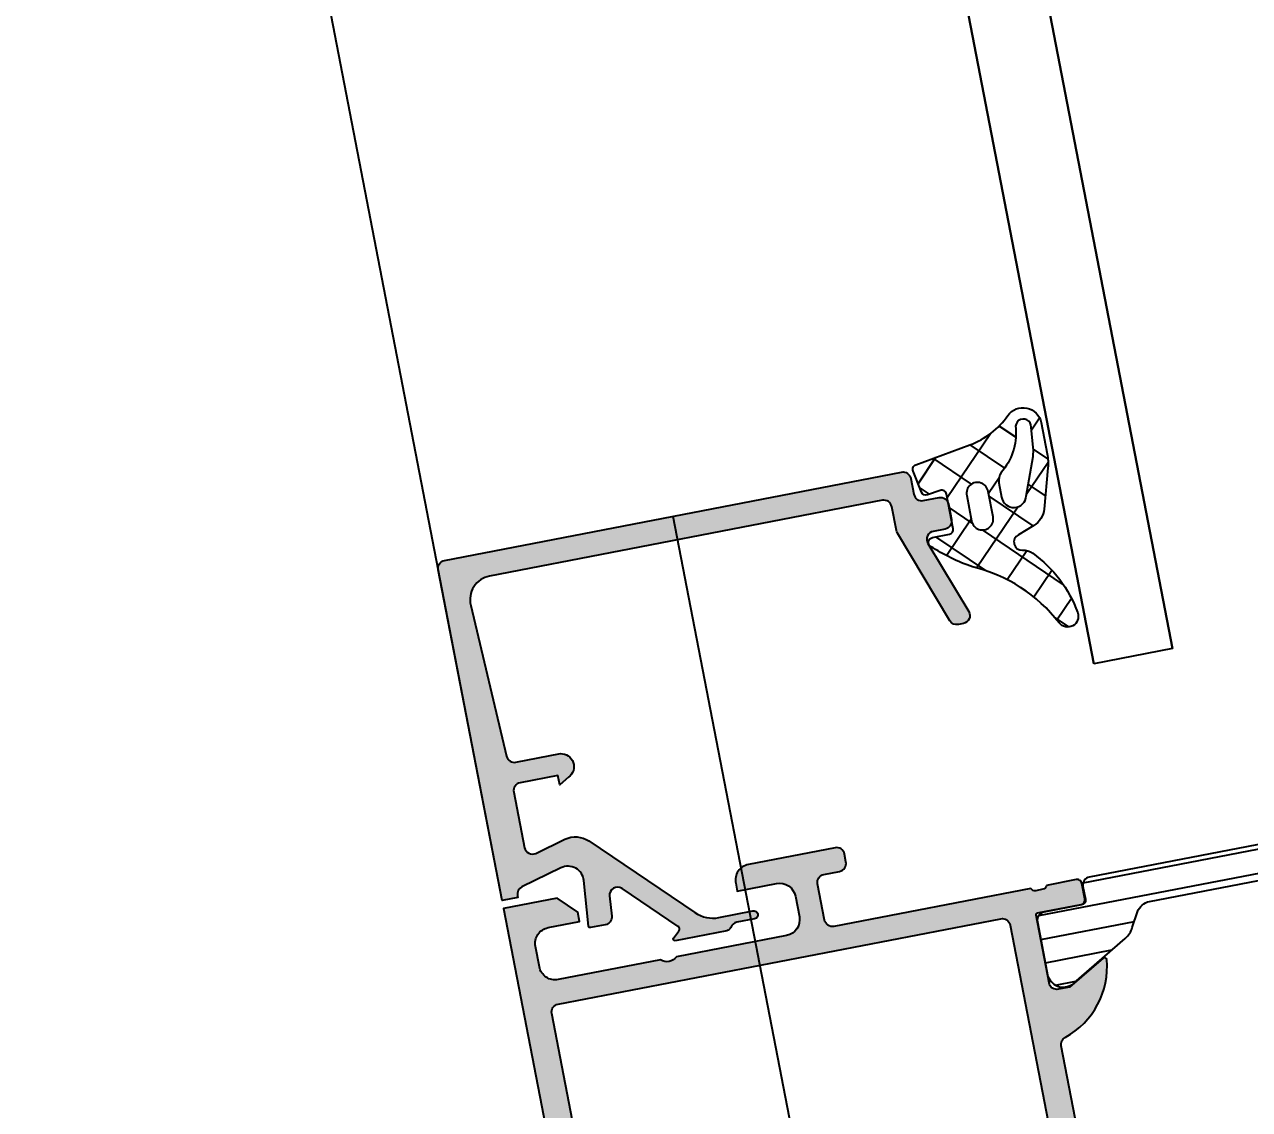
# Model space of a CAD drawing. Header units: centimetres. Extents: x 4942 to 11683, y -41622 to -36787.
# Drawn here: x 5812.68 to 5820.31, y -38556.64 to -38549.87 of the extents above; entities that cross this region are included whole.
import ezdxf

# ---------------------------------------------------------------- set-up
doc = ezdxf.new("R2010")
doc.units = ezdxf.units.CM
doc.header["$LTSCALE"] = 0.75
doc.header["$MEASUREMENT"] = 0
doc.linetypes.add('$0$HIDDEN2', pattern=[4.7624999999999975, 3.174999999999998, -1.587499999999999])
for name, color, linetype in [('0S-Profile Aluminium', 254, 'Continuous'), ('0S-Profile EPDM', 22, 'Continuous'), ('0S-Profile PVC-U', 254, 'Continuous'), ('0S-Shading Aluminium', 252, 'Continuous'), ('0S-Shading EPDM', 25, 'Continuous'), ('0S-Shading PVC-U', 253, 'Continuous'), ('V-0_Dimension_50', 1, 'Continuous'), ('V-0_Elevation_010', 61, 'Continuous'), ('V-3_Door', 21, 'Continuous'), ('V-3_Glazing', 121, 'Continuous'), ('V-4_Profile_Aluminium', 152, 'Continuous')]:
    doc.layers.add(name, color=color, linetype=linetype)
doc.styles.add('OFIS ZEMİN KAT OLCU$0$VIVA_50', font='arial.ttf', dxfattribs={"height": 12.5})
doc.dimstyles.new('OFIS ZEMİN KAT OLCU$0$VIVA_50', dxfattribs={"dimscale": 5, "dimtxt": 12.5, "dimasz": 1, "dimexe": 1, "dimexo": 1, "dimgap": 0.5, "dimtad": 1, "dimdec": 1, "dimzin": 11, "dimdsep": 46, "dimtxsty": 'OFIS ZEMİN KAT OLCU$0$VIVA_50', "dimblk": 'OFIS ZEMİN KAT OLCU$0$_OBLIQUE', "dimcen": 0, "dimdle": 1, "dimclrd": 256, "dimclre": 256, "dimclrt": 256, "dimadec": 1, "dimazin": 0, "dimtfac": 0.75, "dimtdec": 1, "dimtix": 1, "dimtmove": 2, "dimatfit": 2, "dimldrblk": 'OFIS ZEMİN KAT OLCU$0$_DOT', "dimfxl": 5, "dimfxlon": 1, "dimfrac": 1, "dimtolj": 1, "dimtzin": 0, "dimlwd": -1, "dimlwe": -1, "dimarcsym": 0})

# ---------------------------------------------------------------- blocks, each defined once
blk = doc.blocks.new('244363__EB43EF8C_9FB6_4CA4_AD01_467B5140A0F1___12C675C5_EDAE_4DD8_8C11_71297A29CFB6_')
at = {"layer": '0S-Shading PVC-U'}
h = blk.add_hatch(dxfattribs=at)
h.set_pattern_fill('ANSI31', color=256, scale=0.4680000000000001, angle=45, style=0)
h.set_pattern_definition([(90, (0, 0), (-1.485899999999999, 3e-16), [])])
edge = h.paths.add_edge_path()
edge.add_line((28.80000100000007, 35.38563499999998), (28.80000100000007, 22.11435900000001))
edge.add_ellipse((27.8000005913018, 22.11435979444488), major_axis=(-1.000000408698507, 0), ratio=1, start_angle=119.99988120079999, end_angle=179.9999544849755, ccw=False)
edge.add_line((28.29999899999996, 21.248333), (27.40625005332527, 20.7466541670835))
edge.add_arc((28.1103245869167, 19.42216216969424), 1.500000000000069, 117.9942546357565, 150.0000034006552)
edge.add_line((26.81128643672548, 20.17216209259297), (24.71451850190056, 16.54045299999998))
edge.add_arc((25.55577115089182, 15.99981807472284), 0.99999607092446, 147.2729839001569, 261.818391948105)
edge.add_line((25.41346050190055, 15.00999999999999), (28.89000199999998, 15.00999999999999))
edge.add_arc((28.89000463962509, 15.50999597743862), 0.4999959774455975, 269.99969751881, 360.0003024817733)
edge.add_line((29.39000061706371, 15.50999861706882), (29.3896686666667, 17.90999699999997))
edge.add_ellipse((29.68966866666665, 17.90999699999997), major_axis=(-0.3000000000000043, 0), ratio=1, start_angle=270, end_angle=360, ccw=False)
edge.add_line((29.68966866666665, 18.20999699999999), (30.5, 18.20999699999999))
edge.add_arc((30.50000267890914, 18.70999432109082), 0.4999973210980074, 269.9996930179803, 360.0003069823849)
edge.add_line((31, 18.70999700000314), (31.00000000000716, 38.78999699999282))
edge.add_arc((30.50000267890927, 38.78999967890204), 0.4999973211051342, 359.9996930176151, 450.0003069820324)
edge.add_line((30.5, 39.289997), (29.68966866666665, 39.289997))
edge.add_ellipse((29.68966866666665, 39.58999699999998), major_axis=(-0.2999999999999971, 0), ratio=1, start_angle=0, end_angle=90, ccw=False)
edge.add_line((29.3896686666667, 39.58999699999998), (29.39000061706371, 41.98999538293631))
edge.add_arc((28.8850046396251, 41.98499807535401), 0.5050207028551124, 0.5669654820294721, 90.56757044440216)
edge.add_line((28.88000199999999, 42.48999399999997), (25.41346050190055, 42.48999399999997))
edge.add_arc((25.55577115089193, 41.50017592527714), 0.9999960709244732, 98.18160805190149, 212.7270160998409)
edge.add_line((24.71451850190056, 40.95954099999999), (26.81128643672548, 37.32783190740703))
edge.add_arc((28.11032458691693, 38.0778318303058), 1.500000000000253, 209.9999965993422, 242.0057453642335)
edge.add_line((27.40625005332527, 36.75333983291647), (28.29999899999996, 36.25166099999999))
edge.add_ellipse((27.80000059130191, 35.38563420555514), major_axis=(-1.000000408698443, 0), ratio=1, start_angle=180.0000455150246, end_angle=240.0001187992049, ccw=False)
at = {"layer": '0S-Profile PVC-U', "color": 7}
for points in [[(28.88000199999999, 42.48999399999997), (25.41346050190055, 42.48999399999997)], [(29.3896686666667, 39.58999699999998), (29.39000061706371, 41.98999538293631)], [(24.71451850190056, 40.95954099999999), (26.81128643672548, 37.32783190740703)], [(30.5, 39.289997), (29.68966866666665, 39.289997)], [(31, 18.70999700000314), (31.00000000000716, 38.78999699999282)], [(27.40625005332527, 36.75333983291647), (28.29999899999996, 36.25166099999999)], [(28.80000100000007, 35.38563499999998), (28.80000100000007, 22.11435900000001)], [(28.29999899999996, 21.248333), (27.40625005332527, 20.7466541670835)], [(26.81128643672548, 20.17216209259297), (24.71451850190056, 16.54045299999998)], [(29.39000061706371, 15.50999861706882), (29.3896686666667, 17.90999699999997)], [(29.68966866666665, 18.20999699999999), (30.5, 18.20999699999999)], [(25.41346050190055, 15.00999999999999), (28.89000199999998, 15.00999999999999)]]:
    blk.add_lwpolyline(points, dxfattribs=at)
for centre, radius, start, end in [((25.55577115089193, 41.50017592527714), 0.9999960709244732, 98.18160805190149, 212.7270160998409), ((28.8850046396251, 41.98499807535401), 0.5050207028551124, 0.5669654820294721, 90.56757044440216), ((30.50000267890927, 38.78999967890204), 0.4999973211051342, 359.9996930176151, 90.0003069820327), ((28.11032458691693, 38.0778318303058), 1.500000000000253, 209.9999965993422, 242.0057453642335), ((28.1103245869167, 19.42216216969424), 1.500000000000069, 117.9942546357565, 150.0000034006552), ((30.50000267890914, 18.70999432109082), 0.4999973210980074, 269.9996930179803, 0.0003069823849455), ((25.55577115089182, 15.99981807472284), 0.99999607092446, 147.2729839001569, 261.818391948105), ((28.89000463962509, 15.50999597743862), 0.4999959774455975, 269.99969751881, 0.0003024817733149)]:
    blk.add_arc(centre, radius, start, end, dxfattribs=at)
at = {"layer": '0S-Profile PVC-U', "color": 7, "extrusion": (0, 0, -1)}
for centre, radius, start, end in [((-29.68966866666665, 39.58999699999998), 0.2999999999999971, 270, 0), ((-27.80000059130191, 35.38563420555514), 1.000000408698443, 119.9998812007951, 179.9999544849754), ((-27.8000005913018, 22.11435979444488), 1.000000408698507, 180.0000455150246, 240.0001187992), ((-29.68966866666665, 17.90999699999997), 0.3000000000000043, 0, 90)]:
    blk.add_arc(centre, radius, start, end, dxfattribs=at)
blk = doc.blocks.new('374840__2A60A326_656E_4FB6_B166_34A2FED83A46_')
at = {"layer": '0S-Shading Aluminium'}
h = blk.add_hatch(color=256, dxfattribs=at)
edge = h.paths.add_edge_path()
edge.add_arc((-28.5000880061416, 73.50008419147343), 1.499915810894306, 89.99678394228117, 180.0032160576674)
edge.add_line((-30.00000381469727, 73.5), (-30.00000381469727, 70.49999999999865))
edge.add_line((-30.00000381469727, 70.49999999998543), (-28.00000381469727, 70.49999999998543))
edge.add_arc((-28.00009833509103, 71.00009452040831), 0.5000945293356271, 270.0108291930736, 359.9891708069433)
edge.add_line((-27.50000381469727, 71), (-27.50000381469727, 71.49999999999983))
edge.add_line((-27.50000381469727, 71.49999999998546), (-28.50000381469726, 71.49999999998546))
edge.add_line((-28.50000381463906, 71.49999999998546), (-28.50000381463906, 72.49999999998546))
edge.add_ellipse((-27.50009831826901, 72.5000945035863), major_axis=(-0.9999055008761216, 0), ratio=1, start_angle=-90.00541516858192, end_angle=0.005415168572824314, ccw=False)
edge.add_line((-27.50000381469727, 73.5), (-23.50000381469727, 73.49999999999997))
edge.add_ellipse((-23.4998851986602, 72.50011861600795), major_axis=(-0.9998813910332024, 0), ratio=1, start_angle=179.9932029974838, end_angle=270.0067970025279, ccw=False)
edge.add_line((-22.50000381469726, 72.5), (-22.50000381469726, 71.49999999999976))
edge.add_line((-22.50000381469726, 71.49999999998546), (-23.50000381469727, 71.49999999998546))
edge.add_line((-23.50000381463906, 71.49999999998546), (-23.50000381463906, 70.99999999998543))
edge.add_arc((-22.99988909618696, 71.00011471846665), 0.5001147316285183, 180.0131427528586, 269.9868572472002)
edge.add_line((-23.00000381463906, 70.49999999998543), (-20.19998550409218, 70.49999999998543))
edge.add_arc((-20.19998550409218, 71), 0.5, 270, 450)
edge.add_line((-20.19998550409218, 71.49999999998546), (-20.50000381463906, 71.49999999998546))
edge.add_ellipse((-20.49988909618696, 72.00011471846665), major_axis=(-0.5001147316285043, 0), ratio=1, start_angle=0.013142752858584572, end_angle=89.98685724720019, ccw=False)
edge.add_line((-21.00000381463906, 72), (-21.00000381463906, 72.5))
edge.add_ellipse((-20.50015919544967, 72.50015538078152), major_axis=(-0.4998446433597519, 0), ratio=1, start_angle=-90.01781086143473, end_angle=0.017810861435577863, ccw=False)
edge.add_line((-20.50000381463906, 72.99999999998543), (-9.200046539248428, 72.99999999998543))
edge.add_ellipse((-9.1998170329025, 72.50022950634595), major_axis=(-0.4997705463485339, 0), ratio=1, start_angle=179.9736884341791, end_angle=270.02631156580645, ccw=False)
edge.add_line((-8.700046539248433, 72.5), (-8.700046539248433, 72.00000000000004))
edge.add_ellipse((-9.200066860124934, 72.00002032083285), major_axis=(-0.5000203212479964, 0), ratio=1, start_angle=90.00232850154163, end_angle=179.9976714983276, ccw=False)
edge.add_line((-9.20004653930664, 71.49999999998546), (-9.500064849853516, 71.49999999998546))
edge.add_arc((-9.500159256102053, 71.00015542619805), 0.4998445827146278, 89.98917847181808, 180.0178160687892)
edge.add_line((-10.00000381469726, 71), (-10.00000381469726, 66.49998474121092))
edge.add_arc((-9.500017972721253, 66.4999782123632), 0.499985841956354, 179.9992518277726, 270.001622443122)
edge.add_line((-9.500003814639056, 65.9999923705909), (-8.700046539248433, 65.9999923705909))
edge.add_arc((-8.700063035066705, 66.50000886665657), 0.5000164963218534, 270.0018902101815, 359.9972355189023)
edge.add_line((-8.200046539248433, 66.49998474119639), (-8.200046539248433, 68.49999999998569))
edge.add_ellipse((-7.700181521067861, 68.50013498176122), major_axis=(-0.4998650364626668, 0), ratio=1, start_angle=-90.01547194707348, end_angle=0.015471947058188107, ccw=False)
edge.add_line((-7.700046539306638, 68.99999999998546), (-7.200016021728513, 68.9999999999854))
edge.add_arc((-7.200036342546808, 69.50002032083285), 0.5000203212479964, 270.0023285015415, 359.9976714983276)
edge.add_line((-6.700016021670308, 69.5), (-6.700016021670308, 72.5000000000012))
edge.add_ellipse((-6.200151003489736, 72.50013498176122), major_axis=(-0.4998650364626668, 0), ratio=1, start_angle=-90.01547194707348, end_angle=0.015471947058188107, ccw=False)
edge.add_line((-6.200016021728513, 72.99999999998543), (-4.5, 72.99999999998543))
edge.add_ellipse((-4.499903658404946, 71.5000963415805), major_axis=(-1.499903661499429, 0), ratio=1, start_angle=179.9963197858451, end_angle=270.00368021420815, ccw=False)
edge.add_line((-3, 71.49999999998546), (-3, 45.49999237058941))
edge.add_ellipse((-3.500026680005248, 45.50001905062528), major_axis=(-0.5000266807421027, 0), ratio=1, start_angle=90.00305714314311, end_angle=179.9969428567592, ccw=False)
edge.add_line((-3.499999999941791, 44.99999237060547), (-7.700046539248426, 44.99999237060547))
edge.add_ellipse((-7.700004539743531, 45.50003437008125), major_axis=(-0.5000420012497317, 0), ratio=1, start_angle=0.004812382311115471, end_angle=89.99518761767712, ccw=False)
edge.add_line((-8.200046539248433, 45.49999237060545), (-8.200046539248433, 47.4999923706054))
edge.add_arc((-8.700026011618318, 47.50001289826468), 0.4999794727538296, 359.9976476060077, 450.0023523940007)
edge.add_line((-8.700046539248433, 47.99999237060545), (-9.500003814639056, 47.99999237060545))
edge.add_arc((-9.500014134799132, 47.50000269072189), 0.4999896799959882, 89.99881737803851, 180.0011826222799)
edge.add_line((-10.00000381469726, 47.49999237060547), (-10.00000381469726, 43.70000457763678))
edge.add_arc((-9.500014134799132, 43.6999942575203), 0.4999896799959597, 179.9988173777201, 270.0011826219745)
edge.add_line((-9.500003814639056, 43.20000457762215), (-2.50017547683092, 43.20000457762217))
edge.add_ellipse((-2.500162593263667, 42.69996405481651), major_axis=(-0.5000405229746067, 0), ratio=1, start_angle=179.9993980356912, end_angle=270.00147623555347, ccw=False)
edge.add_line((-2.000122070254291, 42.69995880126953), (-2.000122070254291, 42.49995422362956))
edge.add_ellipse((-2.078958516824059, 42.23243363162327), major_axis=(-0.2788950563274276, 0), ratio=1, start_angle=178.8354106259029, end_angle=253.5801235805058, ccw=False)
edge.add_line((-1.800121070293243, 42.22676522363324), (-1.800121070293243, 41.77317122363326))
edge.add_ellipse((-2.078989165951495, 41.76751056416832), major_axis=(-0.2789255417371721, 0), ratio=1, start_angle=106.42459455536061, end_angle=181.1628700728925, ccw=False)
edge.add_line((-2.000122070254291, 41.49996722364448), (-2.000122070254291, 39.61995622363602))
edge.add_arc((-1.700122070324139, 39.61995622362883), 0.3000000000000398, 180, 270)
edge.add_line((-1.700122070324139, 39.31995622362592), (-0.720147751281275, 39.31995622362592))
edge.add_arc((-0.7201477512135172, 39.61995622362883), 0.3000000000000539, 270.0000000000216, 360)
edge.add_line((-0.4201477512833664, 39.61995622362883), (-0.4201477512833664, 42.37995422362879))
edge.add_ellipse((-0.3001477512298152, 42.37995422362291), major_axis=(-0.1200000000000045, 0), ratio=1, start_angle=270, end_angle=360, ccw=False)
edge.add_line((-0.3001477512298152, 42.49995422363281), (3.999877929727404, 42.49995422363281))
edge.add_ellipse((3.9998779296875, 41.99995422361824), major_axis=(-0.4999999999999858, 0), ratio=1, start_angle=180, end_angle=270, ccw=False)
edge.add_line((4.499877929745704, 41.99995422361824), (4.499877929745704, 41.29995422361822))
edge.add_line((4.499877929745704, 41.29995422363569), (3.118382472123356, 38.9071339006082))
edge.add_arc((3.237997714371886, 38.83807400826481), 0.1381197846483009, 149.9999999999789, 275.6225775508069)
edge.add_arc((2.76165468856925, 43.67656308547885), 4.999999999999697, 275.6225775507939, 342.2520008957135)
edge.add_ellipse((7.999890139384661, 41.99999237059088), major_axis=(-0.5000000000002568, 0), ratio=1, start_angle=270, end_angle=342.2520008957156, ccw=False)
edge.add_line((7.999890139384661, 42.49999237060547), (21.00000000007049, 42.49999237060543))
edge.add_ellipse((21, 41.99999237059088), major_axis=(-0.5000000000000429, 0), ratio=1, start_angle=197.7484163560753, end_angle=270, ccw=False)
edge.add_arc((26.23822324117647, 43.6766012324515), 5.000000000000093, 197.7484163560709, 264.3774224492065)
edge.add_arc((25.76188021537382, 38.83811215523747), 0.1381197846482968, 264.3774224491931, 390.0000000000109)
edge.add_line((25.88149545766646, 38.90717204757675), (24.50000000004411, 41.29999237060429))
edge.add_line((24.5, 41.29999237060838), (24.5, 41.99999237060839))
edge.add_ellipse((25.00000000005821, 41.99999237059088), major_axis=(-0.4999999999999575, 0), ratio=1, start_angle=270, end_angle=360, ccw=False)
edge.add_line((25.00000000005821, 42.49999237060547), (29.30002568101542, 42.49999237060547))
edge.add_ellipse((29.30002568097552, 42.37999237059557), major_axis=(-0.1199999999999974, 0), ratio=1, start_angle=180, end_angle=270, ccw=False)
edge.add_line((29.42002568097087, 42.37999237059557), (29.42002568097087, 39.61999437059559))
edge.add_arc((29.72002568095923, 39.61999437060149), 0.3000000000000043, 180, 270)
edge.add_line((29.72002568095923, 39.31999437059858), (30.70000000000197, 39.31999437059858))
edge.add_arc((30.70000000001164, 39.61999437060149), 0.3000000000000256, 270, 360)
edge.add_line((31, 39.61999437060149), (31, 41.50000537060995))
edge.add_ellipse((31.07886709569721, 41.76754871114098), major_axis=(-0.2789255417371395, 0), ratio=1, start_angle=-1.1628700728862214, end_angle=73.57540544463768, ccw=False)
edge.add_line((30.79999900003895, 41.77320937061447), (30.79999900003895, 42.22680337061451))
edge.add_ellipse((31.07883644656977, 42.23247177859593), major_axis=(-0.2788950563274215, 0), ratio=1, start_angle=-73.58012358050559, end_angle=1.1645893741140867, ccw=False)
edge.add_line((31, 42.49999237060547), (31.00000000000012, 54.99987199467772))
edge.add_ellipse((31.50009452039376, 54.99996651474793), major_axis=(-0.5000945293354376, 0), ratio=1, start_angle=-89.98917080692638, end_angle=0.010829155564124449, ccw=False)
edge.add_line((31.50000000005821, 55.50006103515625), (33.79992675787071, 55.50006103515625))
edge.add_ellipse((33.79990469885524, 55.00000845630711), major_axis=(-0.5000525793219845, 0), ratio=1, start_angle=180.0060244572297, end_angle=269.9974724929196, ccw=False)
edge.add_line((34.29995727539064, 55.00006103514171), (34.2999267578125, 54.00006103514153))
edge.add_arc((34.79997549363178, 54.00010977093189), 0.5000487381489171, 180.0055841639549, 269.9944158359996)
edge.add_line((34.79992675787071, 53.50006103515625), (35.29992675787071, 53.50006103515622))
edge.add_arc((35.29994982125936, 54.00003797178214), 0.4999769371496507, 269.9973570091566, 360.0026429908802)
edge.add_line((35.79992675787071, 54.00006103514168), (35.79992675787071, 59.49999999998514))
edge.add_arc((34.80019352858653, 59.50026675630944), 0.9997332648648748, 359.984711911533, 450.0117909248721)
edge.add_line((34.79998779296875, 60.49999999998543), (34.29998779296875, 60.49999999998542))
edge.add_line((34.29998779302696, 60.49999999998543), (34.29998779302696, 57.99999999998543))
edge.add_ellipse((33.29982551996363, 58.00016227301965), major_axis=(-1.000162286174915, 0), ratio=1, start_angle=90.00929605006809, end_angle=179.9907039499392, ccw=False)
edge.add_line((33.29998779302696, 57), (32.00000000005821, 57))
edge.add_ellipse((32.00016227306332, 58.00016227301965), major_axis=(-1.000162286174892, 0), ratio=1, start_angle=0.009296050061095684, end_angle=89.99070394993191, ccw=False)
edge.add_line((31, 57.99999999998543), (31, 64.99999999998536))
edge.add_ellipse((31.52503388223704, 65.49999999998543), major_axis=(-0.7250245357607563, 0), ratio=1, start_angle=-43.600972369890485, end_angle=43.600972369890826, ccw=False)
edge.add_line((31, 66), (31, 72.5))
edge.add_ellipse((31.99988138402114, 72.50011861600795), major_axis=(-0.9998813910332452, 0), ratio=1, start_angle=-90.00679700252778, end_angle=0.006797002516407247, ccw=False)
edge.add_line((32, 73.5), (33.29998779296875, 73.49999999999997))
edge.add_ellipse((33.30010640906403, 72.50011861600795), major_axis=(-0.9998813910332168, 0), ratio=1, start_angle=179.9932029974838, end_angle=270.0067970025279, ccw=False)
edge.add_line((34.29998779302696, 72.5), (34.29998779302696, 70.4999999999998))
edge.add_line((34.29998779302696, 70.49999999998543), (34.90002441412071, 70.49999999998543))
edge.add_line((34.90002441412071, 70.49999999998543), (36.00000000005821, 71.60009765623546))
edge.add_line((36, 71.60009765623546), (36.00006103515625, 74.99999999998546))
edge.add_line((36.00006103521446, 75), (-28.50000381463905, 75))
edge = h.paths.add_edge_path()
edge.add_ellipse((-0.9001593958237208, 72.8000922571373), major_axis=(-0.4998650364626668, 0), ratio=1, start_angle=-90.01547194707348, end_angle=0.015471947058188107, ccw=False)
edge.add_line((-0.9000244140625, 73.29995727539062), (29.00003051757813, 73.29995727539062))
edge.add_ellipse((29.00016549933936, 72.8000922571373), major_axis=(-0.4998650364626525, 0), ratio=1, start_angle=179.984528052942, end_angle=270.01547194707405, ccw=False)
edge.add_line((29.50003051763633, 72.79995727537606), (29.50003051763633, 44.70006561277894))
edge.add_ellipse((28.99997696350329, 44.70011916974907), major_axis=(-0.5000535570155967, 0), ratio=1, start_angle=89.99914283137042, end_angle=179.9938634818548, ccw=False)
edge.add_line((28.99996948242188, 44.2000656127784), (-0.9000244140625071, 44.20006561277842))
edge.add_ellipse((-0.8999096955521964, 44.70018033125961), major_axis=(-0.5001147316284971, 0), ratio=1, start_angle=0.013142752803219082, end_angle=89.98685724720019, ccw=False)
edge.add_line((-1.400024414004291, 44.70006561279297), (-1.400024414004291, 72.7999572753907))
at = {"layer": 'V-4_Profile_Aluminium'}
for points in [[(34.29998779302696, 72.5), (34.29998779302696, 70.49999999998543), (34.90002441412071, 70.49999999998543), (36, 71.60009765623546), (36.00006103521446, 75), (-28.50000381463906, 75)], [(-0.9000244140625, 73.29995727539062), (29.00003051757813, 73.29995727539062)], [(32, 73.5), (33.29998779302696, 73.5)], [(29.50003051763633, 72.79995727537606), (29.50003051763633, 44.70006561279297)], [(31, 66), (31, 72.5)], [(31, 57.99999999998543), (31, 65)], [(34.79998779296875, 60.49999999998543), (34.29998779302696, 60.49999999998543), (34.29998779302696, 57.99999999998543)], [(35.79992675787071, 54.00006103514168), (35.79992675787071, 59.5)], [(33.29998779302696, 57), (32, 57)], [(31, 42.49999237060547), (31, 54.99987199467432)], [(31.50000000005821, 55.50006103515625), (33.7999267578125, 55.50006103515625)], [(34.29995727539064, 55.00006103514171), (34.29992675787071, 54.00006103514168)], [(34.79992675787071, 53.50006103515625), (35.2999267578125, 53.50006103515625)], [(28.99996948242188, 44.2000656127784), (-0.9000244140625, 44.2000656127784)], [(7.999890139384661, 42.49999237060547), (21, 42.49999237060547)], [(25.88149545766646, 38.90717204757675), (24.5, 41.29999237060838), (24.5, 41.99999237059088)], [(25.00000000005821, 42.49999237060547), (29.30002568097552, 42.49999237060547)], [(29.42002568097087, 42.37999237059557), (29.42002568097087, 39.61999437060149)], [(30.79999900003895, 41.77320937061447), (30.79999900003895, 42.22680337060592)], [(31, 39.61999437060149), (31, 41.50000537061713)], [(29.72002568095923, 39.31999437059858), (30.70000000001164, 39.31999437059858)]]:
    blk.add_lwpolyline(points, dxfattribs=at)
at = {"layer": 'V-4_Profile_Aluminium', "extrusion": (0, 0, -1)}
for centre, radius, start, end in [((-29.00016549933936, 72.8000922571373), 0.4998650364626525, 89.9845280538668, 180.015471947217), ((-31.99988138402114, 72.50011861600795), 0.9998813910332452, 359.9932029976793, 90.00679700106998), ((-33.30010640906403, 72.50011861600795), 0.9998813910332168, 89.99320299893002, 180.0067970023206), ((-31.52503388223704, 65.49999999998543), 0.7250245357607563, 316.3990276305884, 43.60097236941157), ((-32.00016227306332, 58.00016227301965), 1.000162286174892, 270.0092960485842, 359.9907039494981), ((-33.29982551996363, 58.00016227301965), 1.000162286174915, 180.0092960505019, 269.9907039514158), ((-31.50009452039376, 54.99996651474793), 0.5000945293354376, 359.9891708442294, 89.9891708067101), ((-33.79990469885524, 55.00000845630711), 0.5000525793219845, 90.00252750783461, 179.9939755430223), ((-28.99997696350329, 44.70011916974907), 0.5000535570155967, 180.0061365179377, 270.000857167063), ((-21, 41.99999237059088), 0.5000000000000429, 90, 162.2515836446117), ((-25.00000000005821, 41.99999237059088), 0.4999999999999575, 0, 90), ((-29.30002568097552, 42.37999237059557), 0.1199999999999974, 90, 180), ((-31.07883644656977, 42.23247177859593), 0.2788950563274215, 358.8354106253988, 73.58012357972537), ((-31.07886709569721, 41.76754871114098), 0.2789255417371395, 286.4245945547354, 1.162870073060833)]:
    blk.add_arc(centre, radius, start, end, dxfattribs=at)
at = {"layer": 'V-4_Profile_Aluminium'}
for centre, radius, start, end in [((34.80019352858653, 59.50026675630944), 0.9997332648648748, 359.9847119111934, 90.01179092663243), ((34.79997549363178, 54.00010977093189), 0.5000487381489171, 180.0055841642386, 269.9944158367618), ((35.29994982125936, 54.00003797178214), 0.4999769371496507, 269.9973570076068, 0.0026429911424424), ((26.23822324117647, 43.6766012324515), 5.000000000000093, 197.7484163553883, 264.3774224485459), ((29.72002568095923, 39.61999437060149), 0.3000000000000043, 180, 270), ((30.70000000001164, 39.61999437060149), 0.3000000000000256, 270, 0), ((25.76188021537382, 38.83811215523747), 0.1381197846482968, 264.3774224485459, 29.99999999886245)]:
    blk.add_arc(centre, radius, start, end, dxfattribs=at)
blk.add_blockref('244363__EB43EF8C_9FB6_4CA4_AD01_467B5140A0F1___12C675C5_EDAE_4DD8_8C11_71297A29CFB6_', (5.82077e-11, 0), dxfattribs=at)
blk = doc.blocks.new('184070__5EF0B421_33A6_4E8C_BDAC_1A7BFA02D2A9_')
at = {"layer": '0S-Shading Aluminium'}
h = blk.add_hatch(color=256, dxfattribs=at)
edge = h.paths.add_edge_path()
edge.add_ellipse((21.49995149427559, -0.5000008220522432), major_axis=(-0.5000008220494963, 0), ratio=1, start_angle=180.0002205580085, end_angle=269.9996872349554, ccw=False)
edge.add_line((21.99995231628418, -0.49999889729952), (21.99995231628418, -29.49992370604708))
edge.add_ellipse((21.49994415271795, -29.49991554245935), major_axis=(-0.5000081636926815, 0), ratio=1, start_angle=90.0011540298459, end_angle=179.9990645367704, ccw=False)
edge.add_line((21.49995422363281, -29.99992370605469), (20.49995613098145, -29.99992370605472))
edge.add_arc((20.49995416798629, -30.49992174303043), 0.4999980369801687, 89.99977505317156, 180.0002249462687)
edge.add_line((19.99995613103965, -30.49992370605469), (19.99995613103965, -31.49991989136231))
edge.add_ellipse((19.49995195679366, -31.49991571714054), major_axis=(-0.50000417424488, 0), ratio=1, start_angle=90.00069689146738, end_angle=179.9995216756483, ccw=False)
edge.add_line((19.49995803838828, -31.99991989135742), (18.49995994573692, -31.99991989135742))
edge.add_ellipse((18.49996770499274, -31.49991213199974), major_axis=(-0.5000077594106025, 0), ratio=1, start_angle=0.0008891424366765932, end_angle=89.99911085773789, ccw=False)
edge.add_line((17.99995994567871, -31.49991989135742), (17.99995994567871, -30.74392318725428))
edge.add_arc((17.49954441201407, -30.74429743216024), 0.5004156736326459, 0.0428496881374665, 109.938401573551)
edge.add_line((17.32889781991253, -30.27387678314699), (12.67107700085558, -31.97023621915457))
edge.add_ellipse((12.49997329711914, -31.50042399861559), major_axis=(-0.4999999999999977, 0), ratio=1, start_angle=0, end_angle=110.01141845095509, ccw=False)
edge.add_line((11.99997329717735, -31.50042399861559), (11.99997329717735, -31.18138489188931))
edge.add_ellipse((12.49997329711914, -31.18138489188277), major_axis=(-0.4999999999999627, 0), ratio=1, start_angle=290.0102537747488, end_angle=360, ccw=False)
edge.add_line((12.32887914357707, -30.71156919334317), (18.31904828126551, -28.53011182221775))
edge.add_ellipse((18.49014243483543, -28.99992752075196), major_axis=(-0.500000000000043, 0), ratio=1, start_angle=270, end_angle=290.0102537747454, ccw=False)
edge.add_line((18.49014243483543, -28.49992752075195), (19.9999561310093, -28.49992752075195))
edge.add_arc((19.99994868657086, -27.99992007625406), 0.5000074445444735, 270.0008530629026, 359.9991469374164)
edge.add_line((20.49995613098145, -27.9999275207374), (20.49995613098145, -3.064993143069955))
edge.add_arc((19.00022007134976, -3.065355302096576), 1.49973610340361, 0.0138358898068361, 92.45578114304435)
edge.add_line((18.93595886230469, -1.566996574401852), (9.27859137744758, -1.980512287225024))
edge.add_arc((9.299981117248537, -2.480054556755931), 0.5000000000000002, 92.45183186208716, 180)
edge.add_line((8.799981117306743, -2.480054556755931), (8.799981117306743, -5.312190532701182))
edge.add_ellipse((8.000902728294022, -5.188209944099071), major_axis=(-0.8086392632657933, 0), ratio=1, start_angle=25.09690427884101, end_angle=171.180624055196, ccw=False)
edge.add_line((7.268605709134135, -5.531194686889648), (6.899984359799419, -4.899989604949951))
edge.add_line((6.899984359799419, -4.899989604949951), (7.499984741269146, -4.899989128112792))
edge.add_line((7.499984741269145, -4.899989128127343), (7.499982833920507, -2.499994516387233))
edge.add_arc((6.999986713519317, -2.499991709628373), 0.499996120365833, 359.9996783674781, 450.0001167260518)
edge.add_line((6.999985694885253, -1.999995589256284), (3.472488403320312, -2.000000000000002))
edge.add_arc((3.472513363638426, -2.500016988124114), 0.5000169887526325, 90.00286013592412, 194.9993049646155)
edge.add_line((2.989532470703125, -2.629425048842673), (3.5091552734375, -4.568679809584835))
edge.add_ellipse((2.060265092470214, -4.956903243553825), major_axis=(-1.500000063778756, 0), ratio=1, start_angle=134.9992078296314, end_angle=194.9997963382529, ccw=False)
edge.add_line((3.12091064453125, -6.017578125), (-2.514219665888731, -11.65270843541992))
edge.add_arc((-1.100006103515625, -13.06692199780082), 2.000000000000003, 135, 180)
edge.add_line((-3.100006103457416, -13.06692199780082), (-3.100006103457416, -15.23031616211716))
edge.add_ellipse((-3.349998474121093, -15.24584898042667), major_axis=(-0.2504744573916999, 0), ratio=1, start_angle=-3.5553978342950927, end_angle=183.5553978342951, ccw=False)
edge.add_line((-3.599990844726562, -15.23031616210937), (-3.599990590561787, -14.11096629329233))
edge.add_arc((-4.099990590533707, -14.11096617976727), 0.5000000000003499, 359.9999869957072, 419.2461515198457)
edge.add_ellipse((-3.68134303408442, -13.40739045699592), major_axis=(-0.3187090900878278, 0), ratio=1, start_angle=-1.0362535740923136, end_angle=59.246151519879504, ccw=False)
edge.add_line((-4, -13.40162658691406), (-4, -10.11160193073826))
edge.add_ellipse((-3.899999999965075, -10.11160193073738), major_axis=(-0.0999999999999997, 0), ratio=1, start_angle=222.1440459660349, end_angle=360, ccw=False)
edge.add_line((-3.825853976653888, -10.04450224948232), (-3.481292486169078, -10.42524719238673))
edge.add_arc((-3.308067038888111, -10.32519857531588), 0.2000419490382472, 210.0091425817379, 314.9897873195373)
edge.add_line((-3.166641235351562, -10.4666748046875), (-0.1784737706184387, -7.484163284301758))
edge.add_arc((-0.5320211618673057, -7.130615319401838), 0.4999919212922407, 314.9999535198038, 445.0013822349414)
edge.add_line((-0.4884560107602738, -6.632524967193603), (-1.743575930537188, -6.529022216796875))
edge.add_ellipse((-1.700000365963204, -6.030928096719433), major_axis=(-0.4999965822740596, 0), ratio=1, start_angle=0.00016830172029358437, end_angle=85.00023108089692, ccw=False)
edge.add_line((-2.199996948242187, -6.030929565429688), (-2.199996948242187, -5.092412632640276))
edge.add_ellipse((-2.099996948207262, -5.092412632642663), major_axis=(-0.100000000000001, 0), ratio=1, start_angle=264.94662429491524, end_angle=360, ccw=False)
edge.add_line((-2.091188574035186, -4.992801325322944), (0.7532257438136867, -5.244325637821303))
edge.add_arc((0.8403832473559305, -4.248128392049694), 1.000002691446904, 264.9999122183215, 375.0001729510525)
edge.add_line((1.80631089216331, -3.989305734634399), (1.099304199276959, -1.37060546875))
edge.add_arc((0.6162825219216757, -1.500071344315074), 0.5000713486333939, 15.00449404448955, 89.99246728355685)
edge.add_line((0.6163482666597702, -1.00000000001455), (0.5000152588472702, -1.00000000001455))
edge.add_line((0.5000152588472702, -1.00000000001455), (0.5000152588472702, -1.455191522836685e-11))
edge.add_line((0.5000152588472702, 0), (21.49995422369102, 0))
at = {"layer": 'V-4_Profile_Aluminium'}
for points in [[(0.6163482666597702, -1.00000000001455), (0.5000152588472702, -1.00000000001455), (0.5000152588472702, 0), (21.49995422363281, 0)], [(21.99995231628418, -0.49999889729952), (21.99995231628418, -29.49992370606924)], [(1.80631089216331, -3.989305734634399), (1.099304199276954, -1.37060546875)], [(6.999985694885253, -1.999995589256284), (3.47248840337852, -2.000000000014551)], [(18.93595886230469, -1.566996574401852), (9.27859137748601, -1.980512287234884)], [(2.989532470703125, -2.629425048842673), (3.5091552734375, -4.568679809570312)], [(7.268605709134135, -5.531194686889648), (6.899984359799419, -4.899989604949951), (7.499984741269145, -4.899989128127343), (7.499982833862302, -2.49999451637268)], [(8.799981117306743, -2.480054556755931), (8.799981117306743, -5.312190532684326)], [(20.49995613098145, -27.9999275207374), (20.49995613098145, -3.064993143096217)], [(-2.199996948242187, -6.030929565429688), (-2.199996948242187, -5.092412632642663)], [(-2.091188574035186, -4.992801325322944), (0.7532257437705994, -5.244325637817381)], [(3.12091064453125, -6.017578125), (-2.514219665899872, -11.65270843541657)], [(-0.4884560107602738, -6.632524967193603), (-1.743575930595397, -6.529022216811426)], [(-3.166641235351562, -10.4666748046875), (-0.1784737706184387, -7.484163284301758)], [(-4, -13.40162658691406), (-4, -10.11160193073738)], [(-3.825853976653888, -10.04450224948232), (-3.481292486132587, -10.42524719238281)], [(-3.100006103457416, -13.06692199780082), (-3.100006103457416, -15.23031616210937)], [(-3.599990844726562, -15.23031616210937), (-3.599990590591912, -14.11096629330131)], [(12.32887914357707, -30.71156919334317), (18.31904828123515, -28.5301118221978)], [(18.49014243483543, -28.49992752075195), (19.99995613103965, -28.49992752075195)], [(17.32889781991253, -30.27387678314699), (12.67107700090855, -31.97023621916014)], [(19.99995613103965, -30.49992370605469), (19.99995613103965, -31.49991989135742)], [(21.49995422363281, -29.99992370605469), (20.49995613098145, -29.99992370605469)], [(11.99997329717735, -31.50042399861559), (11.99997329717735, -31.18138489188277)], [(17.99995994567871, -31.49991989135742), (17.99995994567871, -30.74392318725586)], [(19.49995803838828, -31.99991989135742), (18.49995994573692, -31.99991989135742)]]:
    blk.add_lwpolyline(points, dxfattribs=at)
at = {"layer": 'V-4_Profile_Aluminium', "extrusion": (0, 0, -1)}
for centre, radius, start, end in [((-21.49995149427559, -0.5000008220522432), 0.5000008220494963, 90.00031276530106, 179.9997794425028), ((-2.060265092470214, -4.956903243553825), 1.500000063778756, 165.0002036620094, 225.0007921693221), ((2.099996948207262, -5.092412632642663), 0.100000000000001, 0, 95.05337570577088), ((-8.000902728294022, -5.188209944099071), 0.8086392632657933, 188.8193759450292, 334.9030957207269), ((1.700000365963204, -6.030928096719433), 0.4999965822740596, 274.9997689178503, 359.9998316986193), ((3.899999999965075, -10.11160193073738), 0.0999999999999997, 0, 137.8559540341662), ((3.68134303408442, -13.40739045699592), 0.3187090900878278, 300.7538484816135, 1.036253573834434), ((3.349998474121093, -15.24584898042667), 0.2504744573916999, 176.4446021653681, 3.555397834631824), ((-18.49014243483543, -28.99992752075196), 0.500000000000043, 69.98974622417494, 90), ((-21.49994415271795, -29.49991554245935), 0.5000081636926815, 180.0009354636926, 269.9988459715045), ((-12.49997329711914, -31.18138489188277), 0.4999999999999627, 0, 69.98974622417494), ((-12.49997329711914, -31.50042399861559), 0.4999999999999977, 249.9885815503129, 0), ((-18.49996770499274, -31.49991213199974), 0.5000077594106025, 270.0008891418866, 359.9991108571128), ((-19.49995195679366, -31.49991571714054), 0.50000417424488, 180.0004783247676, 269.9993031072613)]:
    blk.add_arc(centre, radius, start, end, dxfattribs=at)
at = {"layer": 'V-4_Profile_Aluminium'}
for centre, radius, start, end in [((0.6162825219216757, -1.500071344315074), 0.5000713486333939, 15.00449404455121, 89.99246728182943), ((3.472513363638426, -2.500016988124114), 0.5000169887526325, 90.00286013771408, 194.9993049643587), ((6.999986713519317, -2.499991709628373), 0.499996120365833, 359.9996783674592, 90.00011672686571), ((9.299981117248537, -2.480054556755931), 0.5000000000000002, 92.4518318633537, 180), ((19.00022007134976, -3.065355302096576), 1.49973610340361, 0.0138358898235157, 92.45578114447108), ((0.8403832473559305, -4.248128392049694), 1.000002691446904, 264.9999122176526, 15.00017295128114), ((-0.5320211618673057, -7.130615319401838), 0.4999919212922407, 314.9999535199385, 85.00138223597638), ((-3.308067038888111, -10.32519857531588), 0.2000419490382472, 210.0091425819011, 314.9897873196999), ((-1.100006103515625, -13.06692199780082), 2.000000000000003, 135, 180), ((-4.099990590533707, -14.11096617976727), 0.5000000000003499, 359.9999869953765, 59.2461515183865), ((19.99994868657086, -27.99992007625406), 0.5000074445444735, 270.0008530649474, 359.9991469371369), ((17.49954441201407, -30.74429743216024), 0.5004156736326459, 0.042849688089652, 109.9384015728108), ((20.49995416798629, -30.49992174303043), 0.4999980369801687, 89.9997750546566, 180.0002249461771)]:
    blk.add_arc(centre, radius, start, end, dxfattribs=at)
blk = doc.blocks.new('224378__55E64CF0_EC72_49EA_BEB5_E68681B667FF_')
at = {"layer": '0S-Shading EPDM'}
h = blk.add_hatch(dxfattribs=at)
h.set_pattern_fill('ANSI37', color=256, scale=0.625, angle=90, style=0)
h.set_pattern_definition([(135, (0, 0), (-1.403165018917053, -1.403165018917053), []), (225, (0, 0), (1.403165018917053, -1.403165018917053), [])])
edge = h.paths.add_edge_path()
edge.add_arc((0.0143660273936349, 1.484764896128098), 0.3000000000000002, 79.3223100051447, 170.692680060503)
edge.add_line((-0.2816844913043041, 1.53328386539448), (-0.862859833409175, -2.012901556227973))
edge.add_ellipse((-5.797035145041717, -1.204252068454904), major_axis=(-4.999999999999992, 0), ratio=1, start_angle=135.8994259202457, end_angle=170.6926800605032, ccw=False)
edge.add_arc((-1.380601296464647, -5.484160018533057), 1.150000000000001, 135.8994259202424, 269.9706654111309)
edge.add_line((-1.381190079373481, -6.634159867808987), (0.6093600000000376, -6.635179000000023))
edge.add_arc((0.5560754829233474, -3.165979974996103), 3.469608207686881, 270.8799546752296, 285.2785392488097)
edge.add_line((1.47035800000003, -6.512958999999995), (3.947359000000004, -5.794189000000018))
edge.add_arc((3.550381524237193, -4.485116916610792), 1.367940362651816, 286.8699818648213, 339.2086947337275)
edge.add_line((4.829241000000024, -4.970688000000023), (5.228539999999953, -3.910440000000022))
edge.add_ellipse((5.710144108886652, -4.050546408079327), major_axis=(-0.5015698588246612, 0), ratio=1, start_angle=187.7058508822716, end_angle=343.7794339663101, ccw=False)
edge.add_arc((7.198154059509307, -3.849204838156908), 1.000000000000001, 187.7058508822715, 226.571302240764)
edge.add_arc((11.88369778295009, 1.100650157164122), 7.815818693229756, 226.5713022407646, 261.1791029070549)
edge.add_arc((10.7876450662925, -5.962379634717138), 0.6682511770257465, 261.1791029070607, 423.4627573616547)
edge.add_ellipse((15.34743075290998, 3.168267963800186), major_axis=(-9.537647660224817, 0), ratio=1, start_angle=24.10631066578111, end_angle=63.4627573616599, ccw=False)
edge.add_arc((-3.946570221004431, -6.913268924429445), 12.26279347395038, 30.29538875499373, 43.90361178838353)
edge.add_arc((4.672711000000044, 1.382297296970359), 0.2999999999999989, 43.90361178838762, 180)
edge.add_line((4.372710999999981, 1.382297296970359), (4.372710999999981, 0.3008279999999954))
edge.add_ellipse((4.072711000000027, 0.3008279999999954), major_axis=(-0.3000000000000007, 0), ratio=1, start_angle=90, end_angle=180, ccw=False)
edge.add_line((4.072711000000027, 0.0008279999999840001), (1.872779450014943, 0.0008279999999842))
edge.add_ellipse((1.872779450014945, 0.3008279999999956), major_axis=(-0.3, 0), ratio=1, start_angle=-8.730399833576712, end_angle=90, ccw=False)
edge.add_line((1.576255402374385, 0.3463635813715483), (1.703751375979436, 1.176607118677875))
edge.add_arc((1.407227328338876, 1.22214270004943), 0.2999999999999999, 351.2696001664233, 439.3223100051446)
edge.add_line((1.462812524905753, 1.516948205294198), (0.06995122396051556, 1.779570401372863))
edge = h.paths.add_edge_path()
edge.add_line((2.93618600000002, -4.857379000000006), (0.5953600000000274, -5.735019999999992))
edge.add_ellipse((-0.1911380719700448, -3.51873104559081), major_axis=(-2.351704902118644, 0), ratio=1, start_angle=95.84512212916309, end_angle=109.5383301410817, ccw=False)
edge.add_line((0.0483590000000046, -5.858209000000016), (-1.225765000000024, -5.970573999999999))
edge.add_ellipse((-1.330394538561677, -5.495977078711944), major_axis=(-0.4859933929959789, 0), ratio=1, start_angle=-90.72878690578227, end_angle=102.43254405114868, ccw=False)
edge.add_arc((-1.76773164033136, -1.230748152520988), 3.805210527304497, 276.6933584832464, 321.4019721278434)
edge.add_ellipse((1.84976896270859, -4.241118627616942), major_axis=(-0.9051449199620896, 0), ratio=1, start_angle=272.46756593426295, end_angle=315.3173198505309, ccw=False)
edge.add_line((1.810798999999974, -3.336813000000006), (2.710799999999949, -3.336813000000006))
edge.add_ellipse((2.733448923959484, -4.110442789368221), major_axis=(-0.7739612553315686, 0), ratio=1, start_angle=105.18564060764189, end_angle=271.6769224953501, ccw=False)
edge = h.paths.add_edge_path()
edge.add_line((3.812293999999951, -2.577794000000009), (2.212294000000042, -2.577794000000009))
edge.add_ellipse((2.193738322954458, -1.898794500000008), major_axis=(-0.6792529971600187, 0), ratio=1, start_angle=-91.5653876570758, end_angle=91.56538765707592, ccw=False)
edge.add_line((2.212294000000042, -1.219795000000004), (3.812293999999951, -1.219795000000004))
edge.add_ellipse((3.830849272449086, -1.898794500000008), major_axis=(-0.6792529861074658, 0), ratio=1, start_angle=88.4346464583686, end_angle=271.56535354163145, ccw=False)
at = {"layer": '0S-Profile Aluminium', "color": 7}
for points in [[(2.212294000000042, -1.219795000000004), (3.812293999999951, -1.219795000000004)], [(3.812293999999951, -2.577794000000009), (2.212294000000042, -2.577794000000009)], [(1.810798999999974, -3.336813000000006), (2.710799999999949, -3.336813000000006)], [(2.93618600000002, -4.857379000000006), (0.5953600000000276, -5.735019999999992)], [(0.0483590000000046, -5.858209000000016), (-1.225765000000024, -5.970573999999999)]]:
    blk.add_lwpolyline(points, dxfattribs=at)
at = {"layer": '0S-Profile Aluminium', "color": 7, "extrusion": (-1e-16, 0, -1)}
for centre, radius, start, end in [((-2.193738322954458, -1.898794500000008), 0.6792529971600187, 268.4346123429241, 91.56538765707589), ((-3.830849272449086, -1.898794500000008), 0.6792529861074658, 88.43464645836858, 271.5653535416314), ((-1.84976896270859, -4.241118627616942), 0.90514491996209, 44.68268014946909, 87.53243406573704), ((-2.733448923959484, -4.110442789368221), 0.7739612553315686, 88.32307750464993, 254.8143593923581), ((1.330394538561677, -5.495977078711944), 0.4859933929959789, 257.5674559488513, 90.72878690578248), ((0.1911380719700448, -3.51873104559081), 2.351704902118644, 250.4616698589183, 264.1548778708369)]:
    blk.add_arc(centre, radius, start, end, dxfattribs=at)
at = {"layer": '0S-Profile Aluminium', "color": 7}
blk.add_arc((-1.76773164033136, -1.230748152520988), 3.805210527304497, 276.6933584832464, 321.4019721278434, dxfattribs=at)
at = {"layer": '0S-Profile EPDM', "color": 7}
for points in [[(-0.2816844913043041, 1.53328386539448), (-0.8628598334091749, -2.012901556227973)], [(1.462812524905753, 1.516948205294198), (0.0699512239605157, 1.779570401372863)], [(1.576255402374385, 0.3463635813715483), (1.703751375979436, 1.176607118677875)], [(4.372710999999981, 1.382297296970359), (4.372710999999981, 0.3008279999999954)], [(4.072711000000027, 0.0008279999999840001), (1.872779450014945, 0.0008279999999842)], [(4.829241000000024, -4.970688000000023), (5.228539999999953, -3.910440000000022)], [(1.47035800000003, -6.512958999999995), (3.947359000000004, -5.794189000000018)], [(-1.381190079373481, -6.634159867808987), (0.6093600000000376, -6.635179000000023)]]:
    blk.add_lwpolyline(points, dxfattribs=at)
for centre, radius, start, end in [((0.0143660273936349, 1.484764896128098), 0.3000000000000002, 79.3223100051447, 170.692680060503), ((4.672711000000044, 1.382297296970359), 0.2999999999999989, 43.90361178838762, 180), ((-3.946570221004431, -6.913268924429445), 12.26279347395038, 30.29538875499373, 43.90361178838353), ((1.407227328338876, 1.22214270004943), 0.2999999999999999, 351.2696001664233, 79.3223100051447), ((7.198154059509307, -3.849204838156908), 1.000000000000001, 187.7058508822715, 226.571302240764), ((11.88369778295009, 1.100650157164122), 7.815818693229756, 226.5713022407646, 261.1791029070549), ((-1.380601296464647, -5.484160018533057), 1.150000000000001, 135.8994259202424, 269.9706654111309), ((3.550381524237193, -4.485116916610792), 1.367940362651816, 286.8699818648213, 339.2086947337275), ((10.7876450662925, -5.962379634717138), 0.6682511770257465, 261.1791029070607, 63.46275736165471), ((0.5560754829233474, -3.165979974996103), 3.469608207686881, 270.8799546752296, 285.2785392488097)]:
    blk.add_arc(centre, radius, start, end, dxfattribs=at)
at = {"layer": '0S-Profile EPDM', "color": 7, "extrusion": (-1e-16, 0, -1)}
for centre, radius, start, end in [((-1.872779450014945, 0.3008279999999956), 0.3, 270, 8.730399833576598), ((-4.072711000000027, 0.3008279999999954), 0.3000000000000007, 180, 270), ((-15.34743075290998, 3.168267963800186), 9.537647660224817, 296.5372426383401, 335.8936893342189), ((5.797035145041717, -1.204252068454904), 4.999999999999992, 189.3073199394969, 224.1005740797543), ((-5.710144108886652, -4.050546408079327), 0.5015698588246612, 16.22056603368991, 172.2941491177284)]:
    blk.add_arc(centre, radius, start, end, dxfattribs=at)
blk = doc.blocks.new('224378__262E09FB_B965_4999_AB38_9DF2E39B93E4_')
at = {"layer": '0S-Profile EPDM', "color": 7}
blk.add_blockref('224378__55E64CF0_EC72_49EA_BEB5_E68681B667FF_', (0, 0), dxfattribs=at)
blk = doc.blocks.new('KAPI')
at = {"layer": 'V-0_Elevation_010'}
blk.add_line((493.9016648657123, -15345.94400986043, 7.359642329818241), (512.2016553288266, -15345.94394952187, 7.359666222352276), dxfattribs=at)
at = {"layer": 'V-3_Door', "linetype": '$0$HIDDEN2', "extrusion": (1.63830064e-08, 3.43722366834e-05, 0.9999999994092746)}
blk.add_arc((409.0594855507009, -15347.44351052252, 6.843447275293918), 93.99216807778912, 270.0157570965042, 359.9995470926738, dxfattribs=at)
at = {"layer": 'V-3_Glazing', "extrusion": (-1.3056024796e-06, -3.498352596e-07, 0.9999999999990866)}
for p, q in [((495.3016518475341, -15343.04394985597, 7.36109843855025), (470.5832880552478, -15343.04395036403, 7.354216417536332)), ((495.3016518475488, -15343.04394985597, 7.359665572225344), (470.5832880552478, -15343.043950364, 7.354216417536768)), ((470.5832880552478, -15343.04395036402, 7.354216417536369), (495.3016505354317, -15343.04394985599, 7.359665572225344)), ((470.5832880552478, -15343.04395036403, 7.354216417536332), (495.3016505354317, -15343.04394985599, 7.359665572225333)), ((495.3016521840035, -15343.54394985597, 7.359665397309816), (470.5832897038344, -15343.54395036401, 7.354216242620988)), ((470.5832897038344, -15343.54395036402, 7.354216242620852), (495.3016521840181, -15343.54394985597, 7.359665397309854))]:
    blk.add_line(p, q, dxfattribs=at)
at = {"layer": 'V-4_Profile_Aluminium', "extrusion": (-1.3056024796e-06, -3.498352596e-07, 0.9999999999990866)}
blk.add_line((495.3016518475488, -15343.04394985597, 7.359665572225344), (495.3016534961352, -15343.54394985596, 7.359665397309867), dxfattribs=at)
blk.add_line((495.3016518475488, -15343.04394985597, 7.359665572225344), (495.3016534961352, -15343.54394985596, 7.359665397309867), dxfattribs=at)
at = {"layer": 'V-4_Profile_Aluminium', "color": 8, "extrusion": (-1.3056024796e-06, -3.498352596e-07, 0.9999999999990866)}
blk.add_line((496.0516635172244, -15347.44399890164, 7.359644612112754), (417.5808777532948, -15347.44397052, 7.359369118862367), dxfattribs=at)
at = {"layer": 'V-4_Profile_Aluminium', "color": 7, "extrusion": (-1.3056024796e-06, -3.498352596e-07, 0.9999999999990866), "xscale": 0.1000000000000008, "yscale": 0.1000000000000008, "zscale": -0.1, "rotation": 180.0001889150419}
blk.add_blockref('374840__2A60A326_656E_4FB6_B166_34A2FED83A46_', (499.7016499231984, -15339.94398429239, 7.364366042879236), dxfattribs=at)
at = {"layer": 'V-4_Profile_Aluminium', "color": 7, "extrusion": (1.3056024796e-06, 3.498352596e-07, -0.9999999999990866), "xscale": 0.1000000000000021, "yscale": 0.1000000000000021, "zscale": -0.1000000000000001, "rotation": 179.9998110849581}
blk.add_blockref('224378__262E09FB_B965_4999_AB38_9DF2E39B93E4_', (-493.9016641004791, -15344.24400341561, -7.364366042879242), dxfattribs=at)
at = {"layer": 'V-4_Profile_Aluminium', "extrusion": (-1.3056024796e-06, -3.498352596e-07, 0.9999999999990866), "xscale": 0.1000000000000008, "yscale": 0.1000000000000008, "zscale": -0.1, "rotation": 180.0001889150419}
blk.add_blockref('184070__5EF0B421_33A6_4E8C_BDAC_1A7BFA02D2A9_', (496.1016746522306, -15347.44399616187, 7.364366042879242), dxfattribs=at)
blk = doc.blocks.new('A$C31E0777D')
at = {"layer": 'V-3_Door', "extrusion": (-1.64355534e-08, -3.43722366583e-05, 0.9999999994092746), "rotation": 359.9999124082579}
blk.add_blockref('KAPI', (-155.5087196821721, 15358.18183370008, -7.360626614452831), dxfattribs=at)
blk = doc.blocks.new('OFIS ZEMİN KAT OLCU$0$_OBLIQUE')
at = {"color": 0, "linetype": 'ByBlock'}
blk.add_line((-0.5, -0.5), (0.5, 0.5), dxfattribs=at)
blk = doc.blocks.new('*D109')
at = {"layer": 'Defpoints', "color": 0, "transparency": 16777216}
for p in [(5722.201448397369, -38224.01756474919, 0.235715077427622), (5854.912600534117, -38911.37032037132, 0.235715077427622), (5757.774429511237, -38930.12534606586)]:
    blk.add_point(p, dxfattribs=at)
at = {"layer": 'V-0_Dimension_50', "transparency": 16777216}
for p, q in [((5624.115404466274, -38237.86325882425), (5758.722302419452, -38935.03467768532)), ((5649.60985971588, -38238.03324052928), (5620.153945755024, -38243.72046335193)), ((5782.321011852629, -38925.38599615142), (5752.865097891773, -38931.07321897407))]:
    blk.add_line(p, q, dxfattribs=at)
at = {"layer": 'V-0_Dimension_50', "transparency": 16777216, "xscale": 5, "yscale": 5, "zscale": 5}
for p, rotation in [((5625.063277374489, -38242.77259044372), 100.9279583176279), ((5757.774429511237, -38930.12534606586), 280.9279583176278)]:
    blk.add_blockref('OFIS ZEMİN KAT OLCU$0$_OBLIQUE', p, dxfattribs=dict(at, rotation=rotation))
at = {"layer": 'V-0_Dimension_50', "transparency": 16777216, "insert": (5700.139949534261, -38584.76513604386), "char_height": 12.5, "attachment_point": 5, "rotation": 280.9279583176278, "style": 'OFIS ZEMİN KAT OLCU$0$VIVA_50'}
blk.add_mtext('\\A1;700 ', dxfattribs=at)
blk = doc.blocks.new('OFIS ZEMİN KAT OLCU$0$_DOT')
blk.add_line((-0.5, 0), (-1, 0))
at = {"const_width": 0.5}
blk.add_lwpolyline([(-0.25, 0, 1), (0.25, 0, 1)], format="xyb", close=True, dxfattribs=at)

msp = doc.modelspace()

# ---------------------------------------------------------------- block references
at = {"layer": 'V-0_Elevation_010', "rotation": 280.9279583175586}
msp.add_blockref('A$C31E0777D', (5740.555147931314, -38223.02467415162), dxfattribs=at)

# ---------------------------------------------------------------- dimensions: what is measured, and where the dimension line sits
at = {"layer": 'V-0_Dimension_50'}
dim = msp.add_aligned_dim(p1=(5722.201448397367, -38224.01756474918, 0.05102959747320202), p2=(5854.912600534115, -38911.37032037131, 0.05102959747320202), distance=-98.93217504165806, dimstyle='OFIS ZEMİN KAT OLCU$0$VIVA_50', override={"dimpost": ' '}, dxfattribs=at)
dim.commit()
dim.dimension.update_dxf_attribs({"geometry": '*D109', "text_midpoint": (5700.139949534261, -38584.76513604386, -0.1846854799544199)})

doc.saveas('drawing.dxf')
